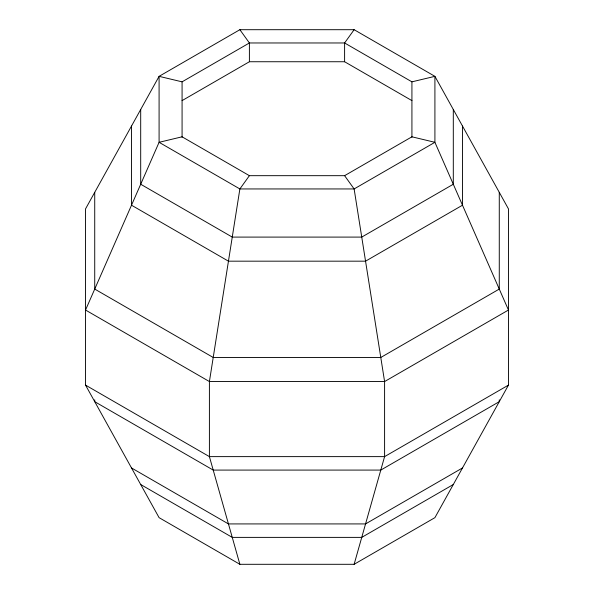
<?xml version="1.0" encoding="UTF-8"?>
<svg xmlns="http://www.w3.org/2000/svg" width="594" height="594" viewBox="0 0 594 594"><rect width="100%" height="100%" fill="white"/><g stroke="black" fill="none" stroke-linecap="round" stroke-linejoin="round"><path stroke-width="0.89" d="M354.128 564.3L384.593 456.623L384.593 381.556L354.128 188.944L344.602 175.675L249.398 175.675L182.076 136.806L159.088 142.308L85.536 310.038L209.407 381.556L384.593 381.556L508.464 310.038L434.912 142.308L434.912 76.344L354.128 29.7L239.872 29.7L159.088 76.344L85.536 208.895L85.536 385.105L159.088 517.656L239.872 564.3L354.128 564.3L434.912 517.656L508.464 385.105L508.464 208.895L434.912 76.344L411.924 81.838L344.602 42.968L249.398 42.968L182.076 81.838L159.088 76.344L159.088 142.308L239.872 188.944L354.128 188.944L434.912 142.308L411.924 136.806L344.602 175.675M249.398 175.675L239.872 188.944L209.407 381.556L209.407 456.623L239.872 564.3M354.128 29.7L344.602 42.968L344.602 61.739L411.924 100.609M182.076 100.609L249.398 61.739L344.602 61.739M508.464 385.105L384.593 456.623L209.407 456.623L85.536 385.105M462.496 467.953L365.548 523.923L228.452 523.923L131.504 467.953M453.304 484.518L361.739 537.384L232.261 537.384L140.696 484.518M239.872 29.7L249.398 42.968L249.398 61.739M499.272 192.322L499.272 289.07L380.784 357.477L213.216 357.477L94.728 289.07L94.728 192.322M499.272 399.829L499.272 401.678L380.784 470.084L213.216 470.084L94.728 401.678L94.728 399.829M462.496 126.047L462.496 205.205L365.548 261.174L228.452 261.174L131.504 205.205L131.504 126.047M453.304 109.482L453.304 184.237L361.739 237.095L232.261 237.095L140.696 184.237L140.696 109.482M411.924 81.838L411.924 137.251M182.076 81.838L182.076 137.251"/></g></svg>
